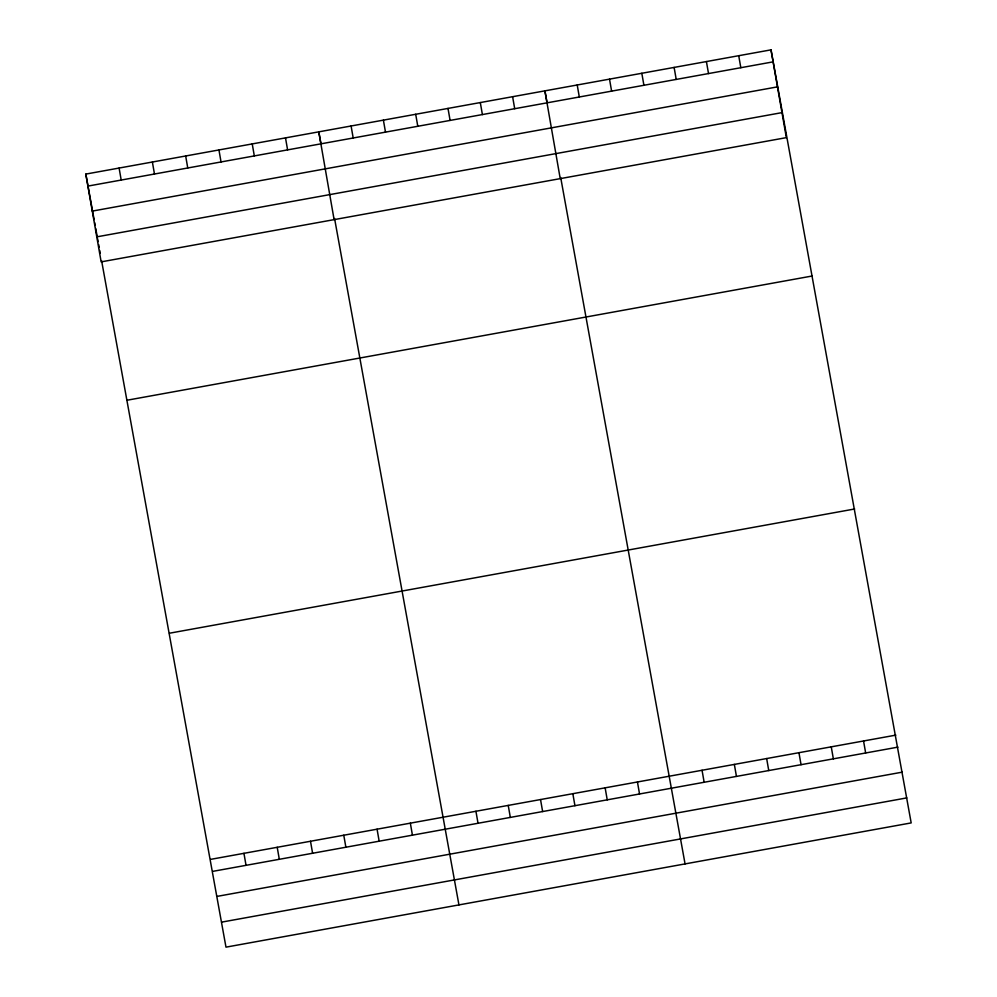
<?xml version="1.0" encoding="UTF-8"?>
<svg xmlns="http://www.w3.org/2000/svg" width="997" height="997" viewBox="0 0 997 997"><rect width="100%" height="100%" fill="white"/><g stroke="black" fill="none" stroke-linecap="round" stroke-linejoin="round"><path stroke-width="1.5" d="M771.017 49.85L786.346 137.636L101.146 261.875L85.817 174.089L771.017 49.85L911.183 822.911L225.983 947.15L101.607 260.728M87.91 186.09L773.124 61.851M92.285 211.102L777.486 86.864M96.771 236.862L781.984 112.624M127.018 400.233L812.219 275.995M169.465 633.22L854.666 508.981M210.654 859.364L895.854 735.125M212.747 871.366L897.948 747.127M217.122 896.378L902.322 772.139M221.608 922.138L906.821 797.899M547.041 102.591L544.91 90.852L560.227 178.637M560.688 177.491L685.064 863.913M320.934 143.593L318.791 131.853L334.107 219.639M334.568 218.48L458.944 904.915M85.817 174.089L94.117 219.614M94.653 222.543L95.189 225.484M95.712 228.425L97.32 237.236M97.594 238.707L98.13 241.635M98.666 244.577L99.189 247.505M99.725 250.446L100.261 253.388M863.552 740.983L865.658 752.984M738.715 55.707L740.821 67.709M831.249 746.84L833.355 758.842M706.412 61.565L708.518 73.566M798.946 752.698L801.052 764.699M674.122 67.422L676.215 79.424M766.656 758.555L768.749 770.556M641.819 73.279L643.912 85.281M734.353 764.412L736.447 776.414M609.516 79.137L611.61 91.138M702.05 770.27L704.144 782.271M577.213 84.994L579.307 96.996M637.444 781.984L639.538 793.986M512.608 96.709L514.701 108.71M605.142 787.842L607.235 799.843M480.305 102.566L482.398 114.568M572.839 793.699L574.933 805.701M448.002 108.424L450.096 120.425M540.536 799.557L542.63 811.558M415.699 114.281L417.793 126.283M508.233 805.414L510.327 817.415M383.396 120.139L385.49 132.14M475.93 811.271L478.024 823.273M351.094 125.996L353.187 137.997M410.34 823.161L412.434 835.162M285.503 137.885L287.597 149.886M377.065 829.192L379.159 841.194M252.229 143.917L254.322 155.918M343.778 835.224L345.872 847.226M218.941 149.949L221.035 161.95M310.503 841.256L312.597 853.27M185.666 155.981L187.76 167.995M277.216 847.3L279.31 859.302M152.379 162.025L154.473 174.026M243.941 853.332L246.035 865.334M119.104 168.057L121.198 180.058"/></g></svg>
